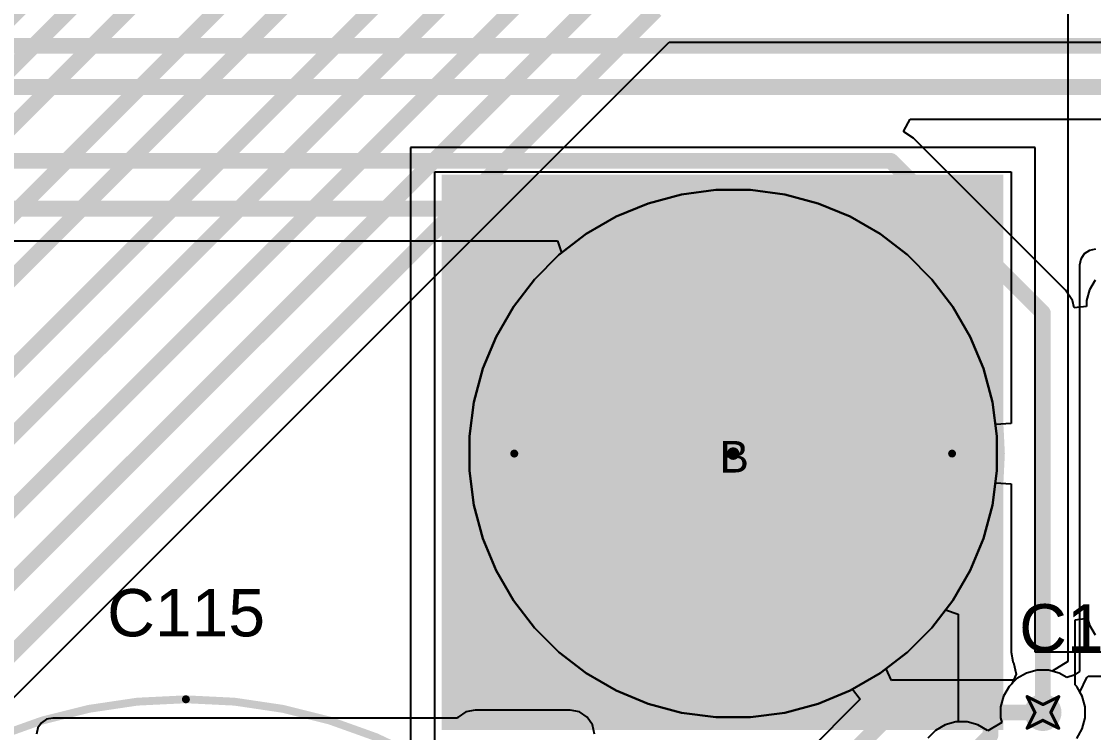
# Model space of a CAD drawing. Header units: inches. Extents: x -36 to 349, y -11 to 240.
# Drawn here: x 33.36 to 50.64, y 35.58 to 47.05 of the extents above; entities that cross this region are included whole.
import ezdxf

# ---------------------------------------------------------------- set-up
doc = ezdxf.new("R2010")
doc.units = ezdxf.units.IN
for name, color, linetype in [('Bottom Layer', 5, 'Continuous'), ('Bottom Solder', 6, 'Continuous'), ('Drill Drawing', 1, 'Continuous'), ('Layer 1', 16, 'Continuous'), ('Layer 2', 76, 'Continuous'), ('Multi-Layer', 9, 'Continuous'), ('Pad Holes', 156, 'Continuous'), ('Top Layer', 1, 'Continuous'), ('Top Overlay', 2, 'Continuous'), ('Top Solder', 216, 'Continuous'), ('Via Holes', 16, 'Continuous')]:
    doc.layers.add(name, color=color, linetype=linetype)
doc.styles.add('Arial', font='', dxfattribs={"height": 0.2})
doc.styles.get('Arial').set_extended_font_data('Arial')

# ---------------------------------------------------------------- blocks, each defined once
blk = doc.blocks.new('SMTSO30100CTJ__1')
at = {"layer": 'Bottom Solder'}
h = blk.add_hatch(color=6, dxfattribs=at)
edge = h.paths.add_edge_path()
edge.add_arc((0, 0), 0.102, 0, 360)
at = {"layer": 'Pad Holes'}
h = blk.add_hatch(color=7, dxfattribs=at)
edge = h.paths.add_edge_path()
edge.add_arc((0, 0), 2.15, 0, 360)
at = {"layer": 'Top Layer'}
h = blk.add_hatch(color=1, dxfattribs=at)
edge = h.paths.add_edge_path()
edge.add_arc((0, 0), 3.3, 0, 360)
at = {"layer": 'Top Solder'}
h = blk.add_hatch(color=216, dxfattribs=at)
edge = h.paths.add_edge_path()
edge.add_arc((0, 0), 3.402, 0, 360)
at = {"layer": 'Top Overlay'}
for points in [[(3.527, 0, 0.127, 0.127, 1), (-3.527, 0, 0.127, 0.127, 1)], [(-3.559, 0, 0.0635, 0.0635, 1), (-3.495, 0, 0.0635, 0.0635, 1)], [(3.495, 0, 0.0635, 0.0635, 1), (3.558, 0, 0.0635, 0.0635, 1)]]:
    blk.add_lwpolyline(points, format="xyseb", close=True, dxfattribs=at)
blk = doc.blocks.new('SCCU25B256SRB_424')
at = {"layer": 'Bottom Layer'}
blk.add_hatch(color=5, dxfattribs=at).paths.add_polyline_path([(-4.56, 0.9), (-2.76, 0.9), (-2.76, -0.9), (-4.56, -0.9)])
h = blk.add_hatch(color=5, dxfattribs=at)
edge = h.paths.add_edge_path()
edge.add_arc((3.66, 0), 0.9, 0, 360)
at = {"layer": 'Bottom Solder'}
blk.add_hatch(color=6, dxfattribs=at).paths.add_polyline_path([(-4.662, 1.002), (-2.658, 1.002), (-2.658, -1.002), (-4.662, -1.002)])
h = blk.add_hatch(color=6, dxfattribs=at)
edge = h.paths.add_edge_path()
edge.add_arc((3.66, 0), 1.002, 0, 360)
at = {"layer": 'Layer 1'}
blk.add_hatch(color=16, dxfattribs=at).paths.add_polyline_path([(-4.56, 0.9), (-2.76, 0.9), (-2.76, -0.9), (-4.56, -0.9)])
h = blk.add_hatch(color=16, dxfattribs=at)
edge = h.paths.add_edge_path()
edge.add_arc((3.66, 0), 0.9, 0, 360)
at = {"layer": 'Layer 2'}
blk.add_hatch(color=76, dxfattribs=at).paths.add_polyline_path([(-4.56, 0.9), (-2.76, 0.9), (-2.76, -0.9), (-4.56, -0.9)])
h = blk.add_hatch(color=76, dxfattribs=at)
edge = h.paths.add_edge_path()
edge.add_arc((3.66, 0), 0.9, 0, 360)
at = {"layer": 'Multi-Layer'}
blk.add_hatch(color=9, dxfattribs=at).paths.add_polyline_path([(-4.56, 0.9), (-2.76, 0.9), (-2.76, -0.9), (-4.56, -0.9)])
h = blk.add_hatch(color=9, dxfattribs=at)
edge = h.paths.add_edge_path()
edge.add_arc((3.66, 0), 0.9, 0, 360)
at = {"layer": 'Pad Holes'}
h = blk.add_hatch(color=7, dxfattribs=at)
edge = h.paths.add_edge_path()
edge.add_arc((-3.66, 0), 0.46, 0, 360)
h = blk.add_hatch(color=7, dxfattribs=at)
edge = h.paths.add_edge_path()
edge.add_arc((3.66, 0), 0.46, 0, 360)
at = {"layer": 'Top Layer'}
blk.add_hatch(color=1, dxfattribs=at).paths.add_polyline_path([(-4.56, 0.9), (-2.76, 0.9), (-2.76, -0.9), (-4.56, -0.9)])
h = blk.add_hatch(color=1, dxfattribs=at)
edge = h.paths.add_edge_path()
edge.add_arc((3.66, 0), 0.9, 0, 360)
at = {"layer": 'Top Solder'}
blk.add_hatch(color=216, dxfattribs=at).paths.add_polyline_path([(-4.662, 1.002), (-2.658, 1.002), (-2.658, -1.002), (-4.662, -1.002)])
h = blk.add_hatch(color=216, dxfattribs=at)
edge = h.paths.add_edge_path()
edge.add_arc((3.66, 0), 1.002, 0, 360)
at = {"layer": 'Top Overlay'}
for points in [[(8, 0, 0.127, 0.127, 1), (-8, 0, 0.127, 0.127, 1)], [(-3.742, 1.762, 0.0635, 0.0635, 1), (-3.678, 1.762, 0.0635, 0.0635, 1)], [(-4.004, 1.5, 0.0635, 0.0635, 1), (-3.941, 1.5, 0.0635, 0.0635, 1)], [(-3.479, 1.5, 0.0635, 0.0635, 1), (-3.416, 1.5, 0.0635, 0.0635, 1)], [(-3.742, 1.237, 0.0635, 0.0635, 1), (-3.678, 1.237, 0.0635, 0.0635, 1)], [(-8.032, 0, 0.0635, 0.0635, 1), (-7.968, 0, 0.0635, 0.0635, 1)], [(7.968, 0, 0.0635, 0.0635, 1), (8.032, 0, 0.0635, 0.0635, 1)]]:
    blk.add_lwpolyline(points, format="xyseb", close=True, dxfattribs=at)
for points in [[(-3.71, 1.762, 0.127, 0.127, 0), (-3.71, 1.237, 0.127, 0.127, 0)], [(-3.972, 1.5, 0.127, 0.127, 0), (-3.448, 1.5, 0.127, 0.127, 0)]]:
    blk.add_lwpolyline(points, format="xyseb", dxfattribs=at)

msp = doc.modelspace()

# ---------------------------------------------------------------- hatches: boundary and pattern name
at = {"layer": 'Bottom Layer'}
h = msp.add_hatch(color=5, dxfattribs=at)
edge = h.paths.add_edge_path()
edge.add_arc((49.821, 35.909), 0.3, 0, 360)
at = {"layer": 'Layer 1'}
msp.add_hatch(color=16, dxfattribs=at).paths.add_polyline_path([(40.132, 35.628), (49.186, 35.628), (49.186, 44.577), (40.132, 44.577)])
h = msp.add_hatch(color=16, dxfattribs=at)
edge = h.paths.add_edge_path()
edge.add_arc((49.821, 35.909), 0.3, 0, 360)
at = {"layer": 'Layer 2'}
h = msp.add_hatch(color=76, dxfattribs=at)
edge = h.paths.add_edge_path()
edge.add_arc((49.821, 35.909), 0.3, 0, 360)
at = {"layer": 'Top Layer'}
h = msp.add_hatch(color=1, dxfattribs=at)
edge = h.paths.add_edge_path()
edge.add_arc((49.821, 35.909), 0.3, 0, 360)
at = {"layer": 'Via Holes'}
h = msp.add_hatch(color=7, dxfattribs=at)
edge = h.paths.add_edge_path()
edge.add_arc((49.821, 35.909), 0.15, 0, 360)

# ---------------------------------------------------------------- linework, layer by layer
at = {"layer": 'Bottom Layer'}
for p, q in [((47.579, 45.283), (47.685, 45.472)), ((47.685, 45.472), (59.914, 45.472)), ((47.581, 45.269), (47.579, 45.283)), ((47.737, 45.164), (47.581, 45.269)), ((50.187, 42.714), (47.737, 45.164)), ((31.949, 43.51), (42.002, 43.51)), ((42.002, 43.51), (42.067, 43.318)), ((42.022, 43.283), (41.629, 42.889)), ((42.067, 43.318), (42.022, 43.283)), ((41.629, 42.889), (41.289, 42.447)), ((50.662, 42.875), (50.572, 42.72)), ((50.3, 42.546), (50.187, 42.714)), ((50.572, 42.72), (50.526, 42.547)), ((50.323, 42.429), (50.3, 42.546)), ((50.526, 42.547), (50.526, 42.449)), ((41.289, 42.447), (41.011, 41.965)), ((50.526, 42.449), (50.323, 42.429)), ((41.011, 41.965), (40.798, 41.45)), ((40.798, 41.45), (40.653, 40.912)), ((40.653, 40.912), (40.581, 40.36)), ((40.581, 40.36), (40.581, 39.803)), ((40.581, 39.803), (40.653, 39.25)), ((40.653, 39.25), (40.798, 38.712)), ((40.798, 38.712), (41.011, 38.197)), ((41.011, 38.197), (41.289, 37.715)), ((41.289, 37.715), (41.629, 37.273)), ((48.033, 37.273), (48.254, 37.561)), ((48.254, 37.561), (48.457, 37.492)), ((48.457, 37.492), (48.457, 35.755)), ((50.339, 37.404), (50.542, 37.43)), ((50.339, 36.354), (50.339, 37.404)), ((50.542, 37.43), (50.572, 37.317)), ((50.572, 37.317), (50.662, 37.162)), ((41.629, 37.273), (42.022, 36.879)), ((47.639, 36.879), (48.033, 37.273)), ((42.022, 36.879), (42.464, 36.54)), ((47.197, 36.54), (47.639, 36.879)), ((42.464, 36.54), (42.947, 36.261)), ((46.714, 36.261), (47.197, 36.54)), ((50.366, 36.327), (50.339, 36.354)), ((50.456, 36.172), (50.366, 36.327)), ((42.947, 36.261), (43.462, 36.048)), ((46.2, 36.048), (46.714, 36.261)), ((50.502, 35.999), (50.456, 36.172)), ((43.462, 36.048), (44, 35.904)), ((45.662, 35.904), (46.2, 36.048)), ((50.502, 35.82), (50.502, 35.999)), ((44, 35.904), (44.552, 35.831)), ((44.552, 35.831), (45.109, 35.831)), ((45.109, 35.831), (45.662, 35.904)), ((50.456, 35.646), (50.502, 35.82)), ((48.092, 35.619), (47.965, 35.492)), ((48.247, 35.708), (48.092, 35.619)), ((48.42, 35.755), (48.247, 35.708)), ((48.457, 35.755), (48.42, 35.755)), ((50.366, 35.491), (50.456, 35.646))]:
    msp.add_line(p, q, dxfattribs=at)
for points in [[(33.121, 46.653, 0.254, 0.254, 0), (153.177, 46.653, 0.254, 0.254, 0)], [(32.81, 45.989, 0.254, 0.254, 0), (152.717, 45.989, 0.254, 0.254, 0)], [(32.308, 44.798, 0.254, 0.254, 0), (47.371, 44.798, 0.254, 0.254, 0)], [(47.371, 44.798, 0.254, 0.254, 0), (49.821, 42.348, 0.254, 0.254, 0)], [(31.949, 44.028, 0.254, 0.254, 0), (46.917, 44.028, 0.254, 0.254, 0)], [(46.917, 44.028, 0.254, 0.254, 0), (48.975, 41.97, 0.254, 0.254, 0)], [(49.821, 35.909, 0.254, 0.254, 0), (49.821, 42.348, 0.254, 0.254, 0)], [(48.975, 35.538, 0.254, 0.254, 0), (48.975, 41.97, 0.254, 0.254, 0)], [(48.51, 35.074, 0.254, 0.254, 0), (48.975, 35.538, 0.254, 0.254, 0)]]:
    msp.add_lwpolyline(points, format="xyseb", dxfattribs=at)
for points in [[(47.307, 44.798, 0.127, 0.127, 1), (47.434, 44.798, 0.127, 0.127, 1)], [(47.307, 44.798, 0.127, 0.127, 1), (47.434, 44.798, 0.127, 0.127, 1)], [(46.854, 44.028, 0.127, 0.127, 1), (46.981, 44.028, 0.127, 0.127, 1)], [(46.854, 44.028, 0.127, 0.127, 1), (46.981, 44.028, 0.127, 0.127, 1)], [(49.757, 42.348, 0.127, 0.127, 1), (49.884, 42.348, 0.127, 0.127, 1)], [(49.757, 42.348, 0.127, 0.127, 1), (49.884, 42.348, 0.127, 0.127, 1)], [(48.911, 41.97, 0.127, 0.127, 1), (49.038, 41.97, 0.127, 0.127, 1)], [(48.911, 41.97, 0.127, 0.127, 1), (49.038, 41.97, 0.127, 0.127, 1)], [(49.757, 35.909, 0.127, 0.127, 1), (49.884, 35.909, 0.127, 0.127, 1)], [(48.911, 35.538, 0.127, 0.127, 1), (49.038, 35.538, 0.127, 0.127, 1)], [(48.911, 35.538, 0.127, 0.127, 1), (49.038, 35.538, 0.127, 0.127, 1)]]:
    msp.add_lwpolyline(points, format="xyseb", close=True, dxfattribs=at)
at = {"layer": 'Drill Drawing'}
for points in [[(49.567, 36.163, 0.0508, 0.0508, 0), (49.821, 36.036, 0.0508, 0.0508, 0)], [(49.567, 36.163, 0.0508, 0.0508, 0), (49.694, 35.909, 0.0508, 0.0508, 0)], [(49.821, 36.036, 0.0508, 0.0508, 0), (50.075, 36.163, 0.0508, 0.0508, 0)], [(49.948, 35.909, 0.0508, 0.0508, 0), (50.075, 36.163, 0.0508, 0.0508, 0)], [(49.567, 35.655, 0.0508, 0.0508, 0), (49.694, 35.909, 0.0508, 0.0508, 0)], [(49.948, 35.909, 0.0508, 0.0508, 0), (50.075, 35.655, 0.0508, 0.0508, 0)], [(49.567, 35.655, 0.0508, 0.0508, 0), (49.821, 35.782, 0.0508, 0.0508, 0)], [(49.821, 35.782, 0.0508, 0.0508, 0), (50.075, 35.655, 0.0508, 0.0508, 0)]]:
    msp.add_lwpolyline(points, format="xyseb", dxfattribs=at)
for points in [[(49.554, 36.163, 0.0254, 0.0254, 1), (49.58, 36.163, 0.0254, 0.0254, 1)], [(49.554, 36.163, 0.0254, 0.0254, 1), (49.58, 36.163, 0.0254, 0.0254, 1)], [(50.062, 36.163, 0.0254, 0.0254, 1), (50.088, 36.163, 0.0254, 0.0254, 1)], [(50.062, 36.163, 0.0254, 0.0254, 1), (50.088, 36.163, 0.0254, 0.0254, 1)], [(49.681, 35.909, 0.0254, 0.0254, 1), (49.707, 35.909, 0.0254, 0.0254, 1)], [(49.681, 35.909, 0.0254, 0.0254, 1), (49.707, 35.909, 0.0254, 0.0254, 1)], [(49.808, 36.036, 0.0254, 0.0254, 1), (49.834, 36.036, 0.0254, 0.0254, 1)], [(49.808, 36.036, 0.0254, 0.0254, 1), (49.834, 36.036, 0.0254, 0.0254, 1)], [(49.935, 35.909, 0.0254, 0.0254, 1), (49.961, 35.909, 0.0254, 0.0254, 1)], [(49.935, 35.909, 0.0254, 0.0254, 1), (49.961, 35.909, 0.0254, 0.0254, 1)], [(49.808, 35.782, 0.0254, 0.0254, 1), (49.834, 35.782, 0.0254, 0.0254, 1)], [(49.808, 35.782, 0.0254, 0.0254, 1), (49.834, 35.782, 0.0254, 0.0254, 1)], [(49.554, 35.655, 0.0254, 0.0254, 1), (49.58, 35.655, 0.0254, 0.0254, 1)], [(49.554, 35.655, 0.0254, 0.0254, 1), (49.58, 35.655, 0.0254, 0.0254, 1)], [(50.062, 35.655, 0.0254, 0.0254, 1), (50.088, 35.655, 0.0254, 0.0254, 1)], [(50.062, 35.655, 0.0254, 0.0254, 1), (50.088, 35.655, 0.0254, 0.0254, 1)]]:
    msp.add_lwpolyline(points, format="xyseb", close=True, dxfattribs=at)
at = {"layer": 'Layer 1'}
for p, q in [((49.698, 45.012), (39.634, 45.012)), ((39.634, 45.012), (39.634, 26.746)), ((49.698, 36.879), (49.698, 45.012)), ((40.022, 26.746), (40.022, 44.623)), ((40.022, 44.623), (49.309, 44.623)), ((49.309, 44.623), (49.309, 40.568)), ((44, 44.258), (43.462, 44.114)), ((44.552, 44.331), (44, 44.258)), ((45.109, 44.331), (44.552, 44.331)), ((45.662, 44.258), (45.109, 44.331)), ((46.2, 44.114), (45.662, 44.258)), ((43.462, 44.114), (42.947, 43.901)), ((46.714, 43.901), (46.2, 44.114)), ((42.947, 43.901), (42.464, 43.623)), ((47.197, 43.623), (46.714, 43.901)), ((42.464, 43.623), (42.022, 43.283)), ((47.639, 43.283), (47.197, 43.623)), ((42.022, 43.283), (41.629, 42.889)), ((48.033, 42.889), (47.639, 43.283)), ((41.629, 42.889), (41.289, 42.447)), ((48.372, 42.447), (48.033, 42.889)), ((41.289, 42.447), (41.011, 41.965)), ((48.651, 41.965), (48.372, 42.447)), ((41.011, 41.965), (40.798, 41.45)), ((48.864, 41.45), (48.651, 41.965)), ((40.798, 41.45), (40.653, 40.912)), ((49.008, 40.912), (48.864, 41.45)), ((40.653, 40.912), (40.581, 40.36)), ((49.055, 40.552), (49.008, 40.912)), ((49.309, 40.568), (49.055, 40.552)), ((40.581, 40.36), (40.581, 39.803)), ((40.581, 39.803), (40.653, 39.25)), ((49.008, 39.25), (49.055, 39.611)), ((49.055, 39.611), (49.309, 39.594)), ((49.309, 39.594), (49.309, 36.879)), ((40.653, 39.25), (40.798, 38.712)), ((48.864, 38.712), (49.008, 39.25)), ((40.798, 38.712), (41.011, 38.197)), ((48.651, 38.197), (48.864, 38.712)), ((41.011, 38.197), (41.289, 37.715)), ((48.372, 37.715), (48.651, 38.197)), ((41.289, 37.715), (41.629, 37.273)), ((48.033, 37.273), (48.372, 37.715)), ((41.629, 37.273), (42.022, 36.879)), ((47.639, 36.879), (48.033, 37.273)), ((42.022, 36.879), (42.464, 36.54)), ((47.197, 36.54), (47.639, 36.879)), ((49.309, 36.879), (49.339, 36.73)), ((55.481, 36.879), (49.698, 36.879)), ((49.339, 36.73), (49.348, 36.716)), ((49.348, 36.716), (49.388, 36.526)), ((42.464, 36.54), (42.947, 36.261)), ((46.714, 36.261), (47.197, 36.54)), ((49.388, 36.526), (49.318, 36.369)), ((50.418, 36.237), (50.529, 36.47)), ((50.529, 36.47), (50.552, 36.491)), ((50.552, 36.491), (55.481, 36.491)), ((49.276, 36.327), (49.186, 36.172)), ((49.318, 36.369), (49.276, 36.327)), ((42.947, 36.261), (43.462, 36.048)), ((46.2, 36.048), (46.714, 36.261)), ((49.186, 36.172), (49.14, 35.999)), ((50.456, 36.172), (50.418, 36.237)), ((50.502, 35.999), (50.456, 36.172)), ((43.462, 36.048), (44, 35.904)), ((45.662, 35.904), (46.2, 36.048)), ((49.14, 35.999), (49.14, 35.82)), ((50.502, 35.82), (50.502, 35.999)), ((44, 35.904), (44.552, 35.831)), ((44.552, 35.831), (45.109, 35.831)), ((45.109, 35.831), (45.662, 35.904)), ((49.14, 35.82), (49.16, 35.747)), ((50.456, 35.646), (50.502, 35.82)), ((48.092, 35.619), (47.965, 35.492)), ((48.247, 35.708), (48.092, 35.619)), ((48.42, 35.755), (48.247, 35.708)), ((48.6, 35.755), (48.42, 35.755)), ((48.773, 35.708), (48.6, 35.755)), ((48.928, 35.619), (48.773, 35.708)), ((48.932, 35.615), (48.928, 35.619)), ((49.16, 35.747), (48.932, 35.615)), ((50.366, 35.491), (50.456, 35.646))]:
    msp.add_line(p, q, dxfattribs=at)
at = {"layer": 'Layer 2'}
for p, q in [((50.225, 53.492), (50.225, 36.732)), ((44, 44.258), (43.462, 44.114)), ((44.552, 44.331), (44, 44.258)), ((45.109, 44.331), (44.552, 44.331)), ((45.662, 44.258), (45.109, 44.331)), ((46.2, 44.114), (45.662, 44.258)), ((43.462, 44.114), (42.947, 43.901)), ((46.714, 43.901), (46.2, 44.114)), ((42.947, 43.901), (42.464, 43.623)), ((47.197, 43.623), (46.714, 43.901)), ((42.464, 43.623), (42.022, 43.283)), ((47.639, 43.283), (47.197, 43.623)), ((42.022, 43.283), (41.629, 42.889)), ((48.033, 42.889), (47.639, 43.283)), ((41.629, 42.889), (41.289, 42.447)), ((48.372, 42.447), (48.033, 42.889)), ((41.289, 42.447), (41.011, 41.965)), ((48.651, 41.965), (48.372, 42.447)), ((41.011, 41.965), (40.798, 41.45)), ((48.864, 41.45), (48.651, 41.965)), ((40.798, 41.45), (40.653, 40.912)), ((49.008, 40.912), (48.864, 41.45)), ((40.653, 40.912), (40.581, 40.36)), ((49.081, 40.36), (49.008, 40.912)), ((40.581, 40.36), (40.581, 39.803)), ((49.081, 39.803), (49.081, 40.36)), ((40.581, 39.803), (40.653, 39.25)), ((49.008, 39.25), (49.081, 39.803)), ((40.653, 39.25), (40.798, 38.712)), ((48.864, 38.712), (49.008, 39.25)), ((40.798, 38.712), (41.011, 38.197)), ((48.651, 38.197), (48.864, 38.712)), ((41.011, 38.197), (41.289, 37.715)), ((48.372, 37.715), (48.651, 38.197)), ((41.289, 37.715), (41.629, 37.273)), ((48.033, 37.273), (48.372, 37.715)), ((41.629, 37.273), (42.022, 36.879)), ((47.639, 36.879), (48.033, 37.273)), ((42.022, 36.879), (42.464, 36.54)), ((47.197, 36.54), (47.639, 36.879)), ((50.225, 36.732), (49.971, 36.574)), ((42.464, 36.54), (42.947, 36.261)), ((46.714, 36.261), (47.197, 36.54)), ((49.403, 36.454), (49.276, 36.327)), ((49.558, 36.544), (49.403, 36.454)), ((49.731, 36.59), (49.558, 36.544)), ((49.911, 36.59), (49.731, 36.59)), ((49.971, 36.574), (49.911, 36.59)), ((49.276, 36.327), (49.186, 36.172)), ((42.947, 36.261), (43.462, 36.048)), ((46.2, 36.048), (46.714, 36.261)), ((49.186, 36.172), (49.14, 35.999)), ((43.462, 36.048), (44, 35.904)), ((45.662, 35.904), (46.2, 36.048)), ((49.14, 35.999), (49.14, 35.82)), ((44, 35.904), (44.552, 35.831)), ((44.552, 35.831), (45.109, 35.831)), ((45.109, 35.831), (45.662, 35.904)), ((49.14, 35.82), (49.16, 35.747)), ((48.092, 35.619), (47.965, 35.492)), ((48.247, 35.708), (48.092, 35.619)), ((48.42, 35.755), (48.247, 35.708)), ((48.6, 35.755), (48.42, 35.755)), ((48.773, 35.708), (48.6, 35.755)), ((48.928, 35.619), (48.773, 35.708)), ((48.932, 35.615), (48.928, 35.619)), ((49.16, 35.747), (48.932, 35.615))]:
    msp.add_line(p, q, dxfattribs=at)
at = {"layer": 'Multi-Layer'}
for p, q in [((43.462, 44.114), (44, 44.258)), ((44, 44.258), (44.552, 44.331)), ((44.552, 44.331), (44.831, 44.331)), ((44.831, 44.331), (45.109, 44.331)), ((45.109, 44.331), (45.662, 44.258)), ((45.662, 44.258), (46.2, 44.114)), ((42.947, 43.901), (43.462, 44.114)), ((46.2, 44.114), (46.714, 43.901)), ((42.464, 43.623), (42.947, 43.901)), ((46.714, 43.901), (47.197, 43.623)), ((42.022, 43.283), (42.464, 43.623)), ((47.197, 43.623), (47.639, 43.283)), ((41.629, 42.889), (42.022, 43.283)), ((47.639, 43.283), (48.033, 42.889)), ((41.289, 42.447), (41.629, 42.889)), ((48.033, 42.889), (48.372, 42.447)), ((41.011, 41.965), (41.289, 42.447)), ((48.372, 42.447), (48.651, 41.965)), ((40.798, 41.45), (41.011, 41.965)), ((48.651, 41.965), (48.864, 41.45)), ((40.653, 40.912), (40.798, 41.45)), ((48.864, 41.45), (49.008, 40.912)), ((40.581, 40.36), (40.653, 40.912)), ((49.008, 40.912), (49.081, 40.36)), ((40.581, 40.081), (40.581, 40.36)), ((49.081, 40.36), (49.081, 40.081)), ((40.581, 39.803), (40.581, 40.081)), ((49.081, 40.081), (49.081, 39.803)), ((40.653, 39.25), (40.581, 39.803)), ((49.081, 39.803), (49.008, 39.25)), ((40.798, 38.712), (40.653, 39.25)), ((49.008, 39.25), (48.864, 38.712)), ((41.011, 38.197), (40.798, 38.712)), ((48.864, 38.712), (48.651, 38.197)), ((41.289, 37.715), (41.011, 38.197)), ((48.651, 38.197), (48.372, 37.715)), ((41.629, 37.273), (41.289, 37.715)), ((48.372, 37.715), (48.033, 37.273)), ((42.022, 36.879), (41.629, 37.273)), ((48.033, 37.273), (47.639, 36.879)), ((42.464, 36.54), (42.022, 36.879)), ((47.639, 36.879), (47.197, 36.54)), ((42.947, 36.261), (42.464, 36.54)), ((47.197, 36.54), (46.714, 36.261)), ((43.462, 36.048), (42.947, 36.261)), ((46.714, 36.261), (46.2, 36.048)), ((44, 35.904), (43.462, 36.048)), ((46.2, 36.048), (45.662, 35.904)), ((44.552, 35.831), (44, 35.904)), ((44.831, 35.831), (44.552, 35.831)), ((44.831, 35.831), (44.831, 35.831)), ((45.109, 35.831), (44.831, 35.831)), ((45.662, 35.904), (45.109, 35.831))]:
    msp.add_line(p, q, dxfattribs=at)
at = {"layer": 'Top Layer'}
for p, q in [((30.328, 33.24), (43.797, 46.71)), ((43.797, 46.71), (72.433, 46.71)), ((44, 44.258), (43.462, 44.114)), ((44.552, 44.331), (44, 44.258)), ((45.109, 44.331), (44.552, 44.331)), ((45.662, 44.258), (45.109, 44.331)), ((46.2, 44.114), (45.662, 44.258)), ((43.462, 44.114), (42.947, 43.901)), ((46.714, 43.901), (46.2, 44.114)), ((42.947, 43.901), (42.464, 43.623)), ((47.197, 43.623), (46.714, 43.901)), ((42.464, 43.623), (42.022, 43.283)), ((47.639, 43.283), (47.197, 43.623)), ((50.669, 43.375), (50.57, 43.355)), ((42.022, 43.283), (41.629, 42.889)), ((48.033, 42.889), (47.639, 43.283)), ((50.43, 43.215), (50.41, 43.116)), ((50.486, 43.299), (50.43, 43.215)), ((50.57, 43.355), (50.486, 43.299)), ((50.41, 43.116), (50.41, 36.571)), ((41.629, 42.889), (41.289, 42.447)), ((48.372, 42.447), (48.033, 42.889)), ((41.289, 42.447), (41.011, 41.965)), ((48.651, 41.965), (48.372, 42.447)), ((41.011, 41.965), (40.798, 41.45)), ((48.864, 41.45), (48.651, 41.965)), ((40.798, 41.45), (40.653, 40.912)), ((49.008, 40.912), (48.864, 41.45)), ((40.653, 40.912), (40.581, 40.36)), ((49.081, 40.36), (49.008, 40.912)), ((40.581, 40.36), (40.581, 39.803)), ((49.081, 39.803), (49.081, 40.36)), ((40.581, 39.803), (40.653, 39.25)), ((49.008, 39.25), (49.081, 39.803)), ((40.653, 39.25), (40.798, 38.712)), ((48.864, 38.712), (49.008, 39.25)), ((40.798, 38.712), (41.011, 38.197)), ((48.651, 38.197), (48.864, 38.712)), ((41.011, 38.197), (41.289, 37.715)), ((48.372, 37.715), (48.651, 38.197)), ((41.289, 37.715), (41.629, 37.273)), ((48.033, 37.273), (48.372, 37.715)), ((41.629, 37.273), (42.022, 36.879)), ((47.639, 36.879), (48.033, 37.273)), ((42.022, 36.879), (42.464, 36.54)), ((47.293, 36.613), (47.639, 36.879)), ((42.464, 36.54), (42.947, 36.261)), ((47.379, 36.423), (47.293, 36.613)), ((49.403, 36.454), (49.376, 36.427)), ((49.558, 36.544), (49.403, 36.454)), ((49.731, 36.59), (49.558, 36.544)), ((49.911, 36.59), (49.731, 36.59)), ((50.084, 36.544), (49.911, 36.59)), ((50.207, 36.473), (50.084, 36.544)), ((50.322, 36.511), (50.207, 36.473)), ((50.41, 36.571), (50.322, 36.511)), ((46.714, 36.261), (46.755, 36.285)), ((46.755, 36.285), (46.879, 36.122)), ((47.399, 36.427), (47.379, 36.423)), ((49.376, 36.427), (47.399, 36.427)), ((42.947, 36.261), (43.462, 36.048)), ((46.879, 36.122), (45.997, 35.239)), ((46.2, 36.048), (46.714, 36.261)), ((40.674, 35.948), (40.526, 35.919)), ((42.205, 35.948), (40.674, 35.948)), ((42.354, 35.919), (42.205, 35.948)), ((43.462, 36.048), (44, 35.904)), ((45.662, 35.904), (46.2, 36.048)), ((33.768, 35.799), (33.684, 35.743)), ((33.867, 35.819), (33.768, 35.799)), ((40.389, 35.819), (33.867, 35.819)), ((40.4, 35.835), (40.389, 35.819)), ((40.526, 35.919), (40.4, 35.835)), ((42.48, 35.835), (42.354, 35.919)), ((42.564, 35.709), (42.48, 35.835)), ((44, 35.904), (44.552, 35.831)), ((44.552, 35.831), (45.109, 35.831)), ((45.109, 35.831), (45.662, 35.904)), ((33.628, 35.659), (33.608, 35.56)), ((33.684, 35.743), (33.628, 35.659)), ((42.594, 35.56), (42.564, 35.709))]:
    msp.add_line(p, q, dxfattribs=at)
for points in [[(32.741, 46.655, 0.254, 0.254, 0), (39.706, 53.62, 0.254, 0.254, 0)], [(31.037, 44.125, 0.254, 0.254, 0), (39.869, 52.958, 0.254, 0.254, 0)], [(27.907, 40.052, 0.254, 0.254, 0), (40.156, 52.301, 0.254, 0.254, 0)], [(26.801, 37.511, 0.254, 0.254, 0), (40.856, 51.566, 0.254, 0.254, 0)], [(27.201, 36.895, 0.254, 0.254, 0), (41.247, 50.941, 0.254, 0.254, 0)], [(24.482, 32.715, 0.254, 0.254, 0), (42.031, 50.265, 0.254, 0.254, 0)], [(24.797, 31.953, 0.254, 0.254, 0), (42.357, 49.513, 0.254, 0.254, 0)], [(25.306, 31.27, 0.254, 0.254, 0), (42.814, 48.778, 0.254, 0.254, 0)], [(29.041, 33.834, 0.254, 0.254, 0), (43.211, 48.004, 0.254, 0.254, 0)], [(29.81, 33.455, 0.254, 0.254, 0), (43.583, 47.227, 0.254, 0.254, 0)], [(46.363, 34.873, 0.254, 0.254, 0), (47.399, 35.909, 0.254, 0.254, 0)], [(47.399, 35.909, 0.254, 0.254, 0), (49.821, 35.909, 0.254, 0.254, 0)]]:
    msp.add_lwpolyline(points, format="xyseb", dxfattribs=at)
for points in [[(47.336, 35.909, 0.127, 0.127, 1), (47.463, 35.909, 0.127, 0.127, 1)], [(47.336, 35.909, 0.127, 0.127, 1), (47.463, 35.909, 0.127, 0.127, 1)], [(49.757, 35.909, 0.127, 0.127, 1), (49.884, 35.909, 0.127, 0.127, 1)]]:
    msp.add_lwpolyline(points, format="xyseb", close=True, dxfattribs=at)
at = {"layer": 'Top Overlay'}
for points in [[(49.081, 40.081, 0.254, 0.254, 1), (40.581, 40.081, 0.254, 0.254, 1)], [(40.517, 40.081, 0.127, 0.127, 1), (40.644, 40.081, 0.127, 0.127, 1)], [(49.017, 40.081, 0.127, 0.127, 1), (49.144, 40.081, 0.127, 0.127, 1)]]:
    msp.add_lwpolyline(points, format="xyseb", close=True, dxfattribs=at)

# ---------------------------------------------------------------- block references
msp.add_blockref('SMTSO30100CTJ__1', (44.831, 40.081))
at = {"rotation": 90}
msp.add_blockref('SCCU25B256SRB_424', (36.013, 28.121), dxfattribs=at)

# ---------------------------------------------------------------- texts
at = {"layer": 'Drill Drawing', "style": 'Arial'}
msp.add_text('B', height=0.508, dxfattribs=at).set_placement((44.611, 39.776))
at = {"layer": 'Top Overlay', "style": 'Arial'}
for s, p in [('C115', (34.744, 37.135)), ('C119', (49.438, 36.892))]:
    msp.add_text(s, height=0.762, dxfattribs=at).set_placement(p)

doc.saveas('drawing.dxf')
